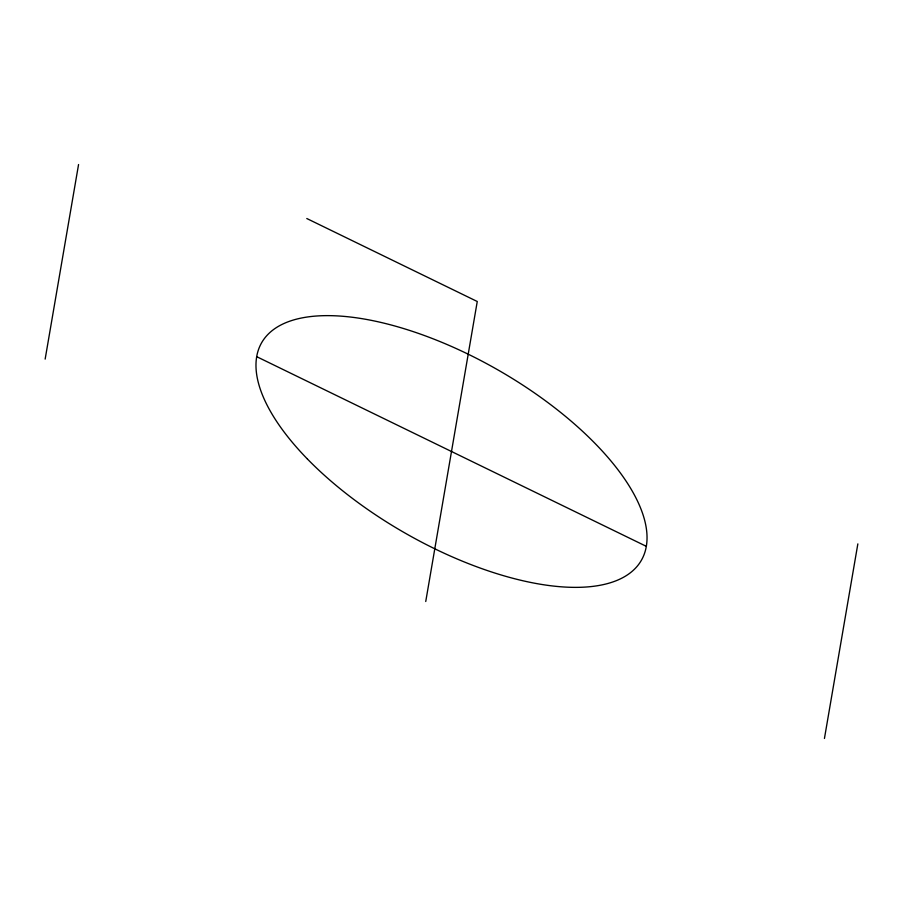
<?xml version="1.0" encoding="UTF-8"?>
<svg xmlns="http://www.w3.org/2000/svg" width="903" height="903" viewBox="0 0 903 903"><rect width="100%" height="100%" fill="white"/><g stroke="black" fill="none" stroke-linecap="round" stroke-linejoin="round"><path stroke-width="1.35" d="M45.15 359.112L78.561 164.527M425.742 601.5L477.258 301.5L306.783 218.515M824.439 738.473L857.85 543.888M256.678 356.662L646.322 546.338M307.426 459.017A218.831 93.867 29.8 0 0 638.026 565.233A218.831 93.867 29.8 0 0 409.048 330.25A218.831 93.867 29.8 0 0 307.426 459.017"/></g></svg>
